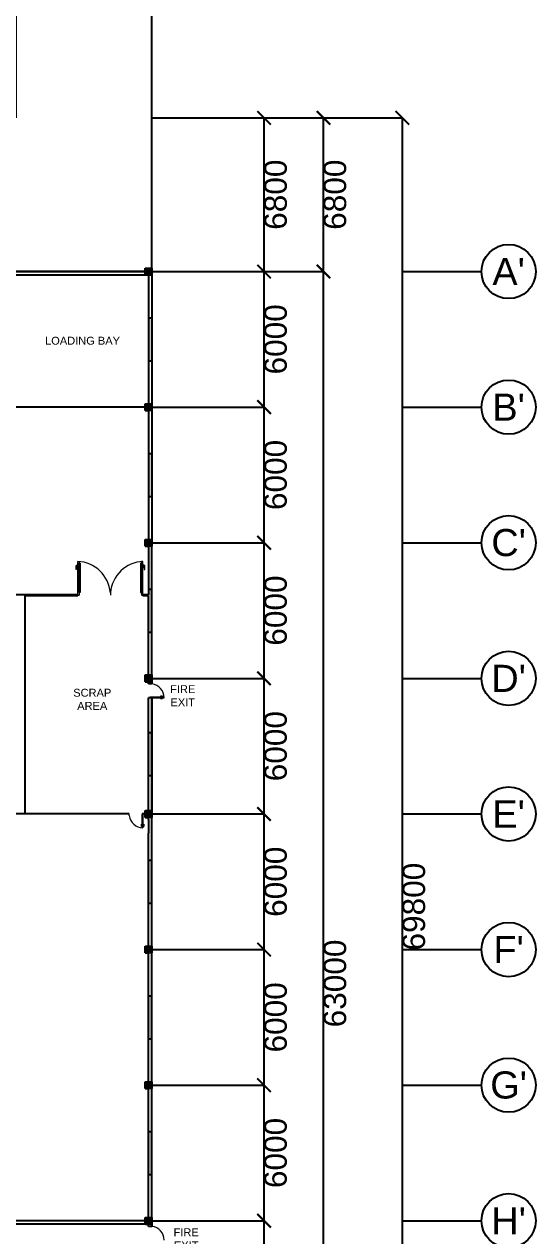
# Model space of a CAD drawing. Header units: millimetres. Extents: x 3339 to 2017737, y 4955 to 2748989.
# Drawn here: x 1075810 to 1098431, y 1259045 to 1312652 of the extents above; entities that cross this region are included whole.
import ezdxf

# ---------------------------------------------------------------- set-up
doc = ezdxf.new("R2010")
doc.units = ezdxf.units.MM
doc.header["$LTSCALE"] = 30
doc.layers.add('A-DETL-GENF', color=92, linetype='Continuous', lineweight=13)
doc.layers.add('A-DOOR', color=31, linetype='Continuous', lineweight=13)
for name, color, linetype in [('DIM LINES', 7, 'Continuous'), ('TEXT', 7, 'Continuous'), ('window', 92, 'Continuous')]:
    doc.layers.add(name, color=color, linetype=linetype)
doc.styles.get("Standard").update_dxf_attribs({"font": 'arial.ttf'})
doc.dimstyles.new('GREEN', dxfattribs={"dimtxt": 1000, "dimasz": 600, "dimexe": 0.18, "dimexo": 0.0625, "dimgap": 0.09, "dimtad": 2, "dimdec": 0, "dimzin": 0, "dimdsep": 46, "dimtxsty": 'Standard', "dimblk": 'ARCHTICK', "dimcen": 0.09, "dimclrd": 3, "dimclre": 3, "dimclrt": 2, "dimadec": 0, "dimazin": 0, "dimtfac": 1, "dimtdec": 0, "dimtofl": 0, "dimtmove": 0, "dimatfit": 3, "dimfxl": 1, "dimtolj": 1, "dimtzin": 0, "dimarcsym": 0})

# ---------------------------------------------------------------- blocks, each defined once
blk = doc.blocks.new('_ArchTick')
at = {"color": 0, "linetype": 'ByBlock', "const_width": 0.15}
blk.add_lwpolyline([(-0.5, -0.5), (0.5, 0.5)], dxfattribs=at)
blk = doc.blocks.new('*D882')
at = {"layer": 'Defpoints', "color": 0, "transparency": 16777216}
for p in [(1081457, 1324539), (991457, 1308509), (1081457, 1301709)]:
    blk.add_point(p, dxfattribs=at)
at = {"layer": 'DIM LINES', "color": 3, "linetype": 'ByBlock', "lineweight": -2, "transparency": 16777216}
for p, q in [((991457, 1308509), (991457, 1324539)), ((991457, 1324539), (1081457, 1324539)), ((1081457, 1301709), (1081457, 1324539))]:
    blk.add_line(p, q, dxfattribs=at)
at = {"layer": 'DIM LINES', "color": 3, "lineweight": -2, "transparency": 16777216, "xscale": 600, "yscale": 600, "zscale": 600, "rotation": 180}
blk.add_blockref('_ArchTick', (991457, 1324539), dxfattribs=at)
at = {"layer": 'DIM LINES', "color": 3, "lineweight": -2, "transparency": 16777216, "xscale": 600, "yscale": 600, "zscale": 600}
blk.add_blockref('_ArchTick', (1081457, 1324539), dxfattribs=at)
at = {"layer": 'DIM LINES', "color": 2, "transparency": 16777216, "insert": (1036457, 1325050), "char_height": 1000, "attachment_point": 5}
blk.add_mtext('\\A1;90000', dxfattribs=at)
blk = doc.blocks.new('*D783')
at = {"layer": 'Defpoints', "color": 0, "transparency": 16777216}
for p in [(1081457, 1319497), (1060457, 1308509), (1081457, 1308509)]:
    blk.add_point(p, dxfattribs=at)
at = {"layer": 'DIM LINES', "color": 3, "linetype": 'ByBlock', "lineweight": -2, "transparency": 16777216}
for p, q in [((1060457, 1308509), (1060457, 1319497)), ((1060457, 1319497), (1081457, 1319497)), ((1081457, 1308509), (1081457, 1319497))]:
    blk.add_line(p, q, dxfattribs=at)
at = {"layer": 'DIM LINES', "color": 3, "lineweight": -2, "transparency": 16777216, "xscale": 600, "yscale": 600, "zscale": 600, "rotation": 180}
blk.add_blockref('_ArchTick', (1060457, 1319497), dxfattribs=at)
at = {"layer": 'DIM LINES', "color": 3, "lineweight": -2, "transparency": 16777216, "xscale": 600, "yscale": 600, "zscale": 600}
blk.add_blockref('_ArchTick', (1081457, 1319497), dxfattribs=at)
at = {"layer": 'DIM LINES', "color": 2, "transparency": 16777216, "insert": (1070957, 1320008), "char_height": 1000, "attachment_point": 5}
blk.add_mtext('\\A1;21000', dxfattribs=at)
blk = doc.blocks.new('*D799')
at = {"layer": 'Defpoints', "color": 0, "transparency": 16777216}
for p in [(1081457, 1316217), (1075457, 1308509), (1081457, 1308509)]:
    blk.add_point(p, dxfattribs=at)
at = {"layer": 'DIM LINES', "color": 3, "linetype": 'ByBlock', "lineweight": -2, "transparency": 16777216}
for p, q in [((1075457, 1308509), (1075457, 1316217)), ((1075457, 1316217), (1081457, 1316217)), ((1081457, 1308509), (1081457, 1316217))]:
    blk.add_line(p, q, dxfattribs=at)
at = {"layer": 'DIM LINES', "color": 3, "lineweight": -2, "transparency": 16777216, "xscale": 600, "yscale": 600, "zscale": 600, "rotation": 180}
blk.add_blockref('_ArchTick', (1075457, 1316217), dxfattribs=at)
at = {"layer": 'DIM LINES', "color": 3, "lineweight": -2, "transparency": 16777216, "xscale": 600, "yscale": 600, "zscale": 600}
blk.add_blockref('_ArchTick', (1081457, 1316217), dxfattribs=at)
at = {"layer": 'DIM LINES', "color": 2, "transparency": 16777216, "insert": (1078457, 1316727), "char_height": 1000, "attachment_point": 5}
blk.add_mtext('\\A1;6000', dxfattribs=at)
blk = doc.blocks.new('*D891')
at = {"layer": 'Defpoints', "color": 0, "transparency": 16777216}
for p in [(1048382, 1301709), (1089042, 1301709), (1081457, 1238709)]:
    blk.add_point(p, dxfattribs=at)
at = {"layer": 'DIM LINES', "color": 3, "linetype": 'ByBlock', "lineweight": -2, "transparency": 16777216}
for p, q in [((1048382, 1301709), (1089042, 1301709)), ((1089042, 1238709), (1089042, 1301709)), ((1081457, 1238709), (1089042, 1238709))]:
    blk.add_line(p, q, dxfattribs=at)
at = {"layer": 'DIM LINES', "color": 3, "lineweight": -2, "transparency": 16777216, "xscale": 600, "yscale": 600, "zscale": 600}
for p, rotation in [((1089042, 1301709), 90), ((1089042, 1238709), 270)]:
    blk.add_blockref('_ArchTick', p, dxfattribs=dict(at, rotation=rotation))
at = {"layer": 'DIM LINES', "color": 2, "transparency": 16777216, "insert": (1089553, 1270209), "char_height": 1000, "attachment_point": 5, "rotation": 90}
blk.add_mtext('\\A1;63000', dxfattribs=at)
blk = doc.blocks.new('*D825')
at = {"layer": 'Defpoints', "color": 0, "transparency": 16777216}
for p in [(1081457, 1308509), (1092531, 1308509), (1081457, 1238709)]:
    blk.add_point(p, dxfattribs=at)
at = {"layer": 'DIM LINES', "color": 3, "linetype": 'ByBlock', "lineweight": -2, "transparency": 16777216}
for p, q in [((1081457, 1308509), (1092531, 1308509)), ((1092531, 1238709), (1092531, 1308509)), ((1081457, 1238709), (1092531, 1238709))]:
    blk.add_line(p, q, dxfattribs=at)
at = {"layer": 'DIM LINES', "color": 3, "lineweight": -2, "transparency": 16777216, "xscale": 600, "yscale": 600, "zscale": 600}
for p, rotation in [((1092531, 1308509), 90), ((1092531, 1238709), 270)]:
    blk.add_blockref('_ArchTick', p, dxfattribs=dict(at, rotation=rotation))
at = {"layer": 'DIM LINES', "color": 2, "transparency": 16777216, "insert": (1093042, 1273609), "char_height": 1000, "attachment_point": 5, "rotation": 90}
blk.add_mtext('\\A1;69800', dxfattribs=at)
blk = doc.blocks.new('*D826')
at = {"layer": 'Defpoints', "color": 0, "transparency": 16777216}
for p in [(1081457, 1308509), (1089042, 1308509), (1081457, 1301709)]:
    blk.add_point(p, dxfattribs=at)
at = {"layer": 'DIM LINES', "color": 3, "linetype": 'ByBlock', "lineweight": -2, "transparency": 16777216}
for p, q in [((1081457, 1308509), (1089043, 1308509)), ((1089042, 1301709), (1089042, 1308509)), ((1081457, 1301709), (1089043, 1301709))]:
    blk.add_line(p, q, dxfattribs=at)
at = {"layer": 'DIM LINES', "color": 3, "lineweight": -2, "transparency": 16777216, "xscale": 600, "yscale": 600, "zscale": 600}
for p, rotation in [((1089042, 1308509), 90), ((1089042, 1301709), 270)]:
    blk.add_blockref('_ArchTick', p, dxfattribs=dict(at, rotation=rotation))
at = {"layer": 'DIM LINES', "color": 2, "transparency": 16777216, "insert": (1089553, 1305109), "char_height": 1000, "attachment_point": 5, "rotation": 90}
blk.add_mtext('\\A1;6800', dxfattribs=at)
blk = doc.blocks.new('*D830')
at = {"layer": 'Defpoints', "color": 0, "transparency": 16777216}
for p in [(1081457, 1259709), (1086415, 1259709), (1081457, 1253709)]:
    blk.add_point(p, dxfattribs=at)
at = {"layer": 'DIM LINES', "color": 3, "linetype": 'ByBlock', "lineweight": -2, "transparency": 16777216}
for p, q in [((1081457, 1259709), (1086415, 1259709)), ((1086415, 1253709), (1086415, 1259709)), ((1081457, 1253709), (1086415, 1253709))]:
    blk.add_line(p, q, dxfattribs=at)
at = {"layer": 'DIM LINES', "color": 3, "lineweight": -2, "transparency": 16777216, "xscale": 600, "yscale": 600, "zscale": 600}
for p, rotation in [((1086415, 1259709), 90), ((1086415, 1253709), 270)]:
    blk.add_blockref('_ArchTick', p, dxfattribs=dict(at, rotation=rotation))
at = {"layer": 'DIM LINES', "color": 2, "transparency": 16777216, "insert": (1086925, 1256709), "char_height": 1000, "attachment_point": 5, "rotation": 90}
blk.add_mtext('\\A1;6000', dxfattribs=at)
blk = doc.blocks.new('*D831')
at = {"layer": 'Defpoints', "color": 0, "transparency": 16777216}
for p in [(1081457, 1265709), (1086415, 1265709), (1081457, 1259709)]:
    blk.add_point(p, dxfattribs=at)
at = {"layer": 'DIM LINES', "color": 3, "linetype": 'ByBlock', "lineweight": -2, "transparency": 16777216}
for p, q in [((1081457, 1265709), (1086415, 1265709)), ((1086415, 1259709), (1086415, 1265709)), ((1081457, 1259709), (1086415, 1259709))]:
    blk.add_line(p, q, dxfattribs=at)
at = {"layer": 'DIM LINES', "color": 3, "lineweight": -2, "transparency": 16777216, "xscale": 600, "yscale": 600, "zscale": 600}
for p, rotation in [((1086415, 1265709), 90), ((1086415, 1259709), 270)]:
    blk.add_blockref('_ArchTick', p, dxfattribs=dict(at, rotation=rotation))
at = {"layer": 'DIM LINES', "color": 2, "transparency": 16777216, "insert": (1086925, 1262709), "char_height": 1000, "attachment_point": 5, "rotation": 90}
blk.add_mtext('\\A1;6000', dxfattribs=at)
blk = doc.blocks.new('*D832')
at = {"layer": 'Defpoints', "color": 0, "transparency": 16777216}
for p in [(1081457, 1271709), (1086415, 1271709), (1081457, 1265709)]:
    blk.add_point(p, dxfattribs=at)
at = {"layer": 'DIM LINES', "color": 3, "linetype": 'ByBlock', "lineweight": -2, "transparency": 16777216}
for p, q in [((1081457, 1271709), (1086415, 1271709)), ((1086415, 1265709), (1086415, 1271709)), ((1081457, 1265709), (1086415, 1265709))]:
    blk.add_line(p, q, dxfattribs=at)
at = {"layer": 'DIM LINES', "color": 3, "lineweight": -2, "transparency": 16777216, "xscale": 600, "yscale": 600, "zscale": 600}
for p, rotation in [((1086415, 1271709), 90), ((1086415, 1265709), 270)]:
    blk.add_blockref('_ArchTick', p, dxfattribs=dict(at, rotation=rotation))
at = {"layer": 'DIM LINES', "color": 2, "transparency": 16777216, "insert": (1086926, 1268709), "char_height": 1000, "attachment_point": 5, "rotation": 90}
blk.add_mtext('\\A1;6000', dxfattribs=at)
blk = doc.blocks.new('*D833')
at = {"layer": 'Defpoints', "color": 0, "transparency": 16777216}
for p in [(1081458, 1277709), (1086415, 1277709), (1081458, 1271709)]:
    blk.add_point(p, dxfattribs=at)
at = {"layer": 'DIM LINES', "color": 3, "linetype": 'ByBlock', "lineweight": -2, "transparency": 16777216}
for p, q in [((1081458, 1277709), (1086415, 1277709)), ((1086415, 1271709), (1086415, 1277709)), ((1081458, 1271709), (1086415, 1271709))]:
    blk.add_line(p, q, dxfattribs=at)
at = {"layer": 'DIM LINES', "color": 3, "lineweight": -2, "transparency": 16777216, "xscale": 600, "yscale": 600, "zscale": 600}
for p, rotation in [((1086415, 1277709), 90), ((1086415, 1271709), 270)]:
    blk.add_blockref('_ArchTick', p, dxfattribs=dict(at, rotation=rotation))
at = {"layer": 'DIM LINES', "color": 2, "transparency": 16777216, "insert": (1086926, 1274709), "char_height": 1000, "attachment_point": 5, "rotation": 90}
blk.add_mtext('\\A1;6000', dxfattribs=at)
blk = doc.blocks.new('*D834')
at = {"layer": 'Defpoints', "color": 0, "transparency": 16777216}
for p in [(1081458, 1283709), (1086415, 1283709), (1081457, 1277709)]:
    blk.add_point(p, dxfattribs=at)
at = {"layer": 'DIM LINES', "color": 3, "linetype": 'ByBlock', "lineweight": -2, "transparency": 16777216}
for p, q in [((1081458, 1283709), (1086415, 1283709)), ((1086415, 1277709), (1086415, 1283709)), ((1081457, 1277709), (1086415, 1277709))]:
    blk.add_line(p, q, dxfattribs=at)
at = {"layer": 'DIM LINES', "color": 3, "lineweight": -2, "transparency": 16777216, "xscale": 600, "yscale": 600, "zscale": 600}
for p, rotation in [((1086415, 1283709), 90), ((1086415, 1277709), 270)]:
    blk.add_blockref('_ArchTick', p, dxfattribs=dict(at, rotation=rotation))
at = {"layer": 'DIM LINES', "color": 2, "transparency": 16777216, "insert": (1086926, 1280709), "char_height": 1000, "attachment_point": 5, "rotation": 90}
blk.add_mtext('\\A1;6000', dxfattribs=at)
blk = doc.blocks.new('*D835')
at = {"layer": 'Defpoints', "color": 0, "transparency": 16777216}
for p in [(1081458, 1289709), (1086415, 1289709), (1081458, 1283709)]:
    blk.add_point(p, dxfattribs=at)
at = {"layer": 'DIM LINES', "color": 3, "linetype": 'ByBlock', "lineweight": -2, "transparency": 16777216}
for p, q in [((1081458, 1289709), (1086416, 1289709)), ((1086415, 1283709), (1086415, 1289709)), ((1081458, 1283709), (1086416, 1283709))]:
    blk.add_line(p, q, dxfattribs=at)
at = {"layer": 'DIM LINES', "color": 3, "lineweight": -2, "transparency": 16777216, "xscale": 600, "yscale": 600, "zscale": 600}
for p, rotation in [((1086415, 1289709), 90), ((1086415, 1283709), 270)]:
    blk.add_blockref('_ArchTick', p, dxfattribs=dict(at, rotation=rotation))
at = {"layer": 'DIM LINES', "color": 2, "transparency": 16777216, "insert": (1086926, 1286709), "char_height": 1000, "attachment_point": 5, "rotation": 90}
blk.add_mtext('\\A1;6000', dxfattribs=at)
blk = doc.blocks.new('*D836')
at = {"layer": 'Defpoints', "color": 0, "transparency": 16777216}
for p in [(1081458, 1295709), (1086416, 1295709), (1081458, 1289709)]:
    blk.add_point(p, dxfattribs=at)
at = {"layer": 'DIM LINES', "color": 3, "linetype": 'ByBlock', "lineweight": -2, "transparency": 16777216}
for p, q in [((1081458, 1295709), (1086416, 1295709)), ((1086416, 1289709), (1086416, 1295709)), ((1081458, 1289709), (1086416, 1289709))]:
    blk.add_line(p, q, dxfattribs=at)
at = {"layer": 'DIM LINES', "color": 3, "lineweight": -2, "transparency": 16777216, "xscale": 600, "yscale": 600, "zscale": 600}
for p, rotation in [((1086416, 1295709), 90), ((1086416, 1289709), 270)]:
    blk.add_blockref('_ArchTick', p, dxfattribs=dict(at, rotation=rotation))
at = {"layer": 'DIM LINES', "color": 2, "transparency": 16777216, "insert": (1086926, 1292709), "char_height": 1000, "attachment_point": 5, "rotation": 90}
blk.add_mtext('\\A1;6000', dxfattribs=at)
blk = doc.blocks.new('*D837')
at = {"layer": 'Defpoints', "color": 0, "transparency": 16777216}
for p in [(1081458, 1301709), (1086416, 1301709), (1081458, 1295709)]:
    blk.add_point(p, dxfattribs=at)
at = {"layer": 'DIM LINES', "color": 3, "linetype": 'ByBlock', "lineweight": -2, "transparency": 16777216}
for p, q in [((1081458, 1301709), (1086416, 1301709)), ((1086416, 1295709), (1086416, 1301709)), ((1081458, 1295709), (1086416, 1295709))]:
    blk.add_line(p, q, dxfattribs=at)
at = {"layer": 'DIM LINES', "color": 3, "lineweight": -2, "transparency": 16777216, "xscale": 600, "yscale": 600, "zscale": 600}
for p, rotation in [((1086416, 1301709), 90), ((1086416, 1295709), 270)]:
    blk.add_blockref('_ArchTick', p, dxfattribs=dict(at, rotation=rotation))
at = {"layer": 'DIM LINES', "color": 2, "transparency": 16777216, "insert": (1086926, 1298709), "char_height": 1000, "attachment_point": 5, "rotation": 90}
blk.add_mtext('\\A1;6000', dxfattribs=at)
blk = doc.blocks.new('*D838')
at = {"layer": 'Defpoints', "color": 0, "transparency": 16777216}
for p in [(1081458, 1308509), (1086416, 1308509), (1081458, 1301709)]:
    blk.add_point(p, dxfattribs=at)
at = {"layer": 'DIM LINES', "color": 3, "linetype": 'ByBlock', "lineweight": -2, "transparency": 16777216}
for p, q in [((1081458, 1308509), (1086416, 1308509)), ((1086416, 1301709), (1086416, 1308509)), ((1081458, 1301709), (1086416, 1301709))]:
    blk.add_line(p, q, dxfattribs=at)
at = {"layer": 'DIM LINES', "color": 3, "lineweight": -2, "transparency": 16777216, "xscale": 600, "yscale": 600, "zscale": 600}
for p, rotation in [((1086416, 1308509), 90), ((1086416, 1301709), 270)]:
    blk.add_blockref('_ArchTick', p, dxfattribs=dict(at, rotation=rotation))
at = {"layer": 'DIM LINES', "color": 2, "transparency": 16777216, "insert": (1086927, 1305109), "char_height": 1000, "attachment_point": 5, "rotation": 90}
blk.add_mtext('\\A1;6800', dxfattribs=at)
blk = doc.blocks.new('Poste with lines')
h = blk.add_hatch(color=2)
h.dxf.hatch_style = 1
h.paths.add_polyline_path([(13203, 12318), (12903, 12318), (12903, 12018), (13203, 12018)])
at = {"color": 0}
for p, q in [((12903, 12018), (12903, 12318)), ((12903, 12318), (13203, 12318)), ((12903, 12018), (12903, 12168)), ((12903, 12018), (13053, 12018)), ((13053, 12018), (12903, 12018)), ((13203, 12018), (12903, 12018)), ((13203, 12318), (13203, 12018))]:
    blk.add_line(p, q, dxfattribs=at)

msp = doc.modelspace()

# ---------------------------------------------------------------- hatches: boundary and pattern name
at = {"layer": 'window'}
h = msp.add_hatch(color=256, dxfattribs=at)
h.dxf.hatch_style = 1
h.paths.add_polyline_path([(1081456.627, 1299659.357), (1081308.247, 1299659.357), (1081308.247, 1297759.357), (1081456.627, 1297759.357)])
h = msp.add_hatch(color=256, dxfattribs=at)
h.dxf.hatch_style = 1
h.paths.add_polyline_path([(1081458.247, 1293659.357), (1081309.867, 1293659.357), (1081309.867, 1291759.357), (1081458.247, 1291759.357)])
h = msp.add_hatch(color=256, dxfattribs=at)
h.dxf.hatch_style = 1
h.paths.add_polyline_path([(1081458.067, 1287659.357), (1081309.687, 1287659.357), (1081309.687, 1285759.357), (1081458.067, 1285759.357)])
h = msp.add_hatch(color=256, dxfattribs=at)
h.dxf.hatch_style = 1
h.paths.add_polyline_path([(1081456.627, 1281306.42), (1081308.247, 1281306.42), (1081308.247, 1279406.42), (1081456.627, 1279406.42)])
h = msp.add_hatch(color=256, dxfattribs=at)
h.dxf.hatch_style = 1
h.paths.add_polyline_path([(1081457.707, 1275659.357), (1081309.327, 1275659.357), (1081309.327, 1273759.357), (1081457.707, 1273759.357)])
h = msp.add_hatch(color=256, dxfattribs=at)
h.dxf.hatch_style = 1
h.paths.add_polyline_path([(1081457.527, 1269659.357), (1081309.147, 1269659.357), (1081309.147, 1267759.357), (1081457.527, 1267759.357)])
h = msp.add_hatch(color=256, dxfattribs=at)
h.dxf.hatch_style = 1
h.paths.add_polyline_path([(1081456.627, 1263659.357), (1081308.247, 1263659.357), (1081308.247, 1261759.357), (1081456.627, 1261759.357)])

# ---------------------------------------------------------------- linework, layer by layer
at = {"color": 0}
for p, q in [((1072531.627, 1301709.357), (1081456.627, 1301709.357)), ((1081456.627, 1301709.357), (1072531.627, 1301709.357)), ((1081456.627, 1301709.357), (1072531.627, 1301709.357)), ((1081456.627, 1301709.357), (1072531.627, 1301709.357)), ((1081456.627, 1301709.357), (1075456.627, 1301709.357)), ((1081456.627, 1301709.357), (1081456.627, 1289709.357)), ((1081456.627, 1301709.357), (1081456.627, 1298709.357)), ((1081456.627, 1301709.357), (1081456.627, 1299309.357)), ((1081456.627, 1301709.357), (1081456.627, 1291709.357)), ((1072531.627, 1301559.357), (1081456.627, 1301559.357)), ((1081456.627, 1300209.357), (1081456.303, 1299909.358)), ((1081158.247, 1295709.357), (1075358.247, 1295709.357)), ((1081456.627, 1283709.357), (1081456.627, 1289709.357)), ((1078175.627, 1287409.357), (1072481.627, 1287409.357)), ((1078175.627, 1287359.357), (1075831.627, 1287359.357)), ((1075831.627, 1287359.357), (1075831.627, 1277709.357)), ((1078175.627, 1287359.357), (1078166.014, 1287359.357)), ((1078174.127, 1287409.357), (1078175.627, 1287409.357)), ((1078175.627, 1287409.357), (1078175.627, 1287359.357)), ((1081306.627, 1287409.357), (1081061.627, 1287409.357)), ((1081061.627, 1287359.357), (1081061.627, 1287409.357)), ((1081306.627, 1287359.357), (1081061.627, 1287359.357)), ((1081456.627, 1283709.357), (1081306.627, 1283709.357)), ((1081456.627, 1259459.357), (1081456.627, 1282853.482)), ((1081456.627, 1282853.482), (1081456.627, 1277709.357)), ((1081456.627, 1277709.357), (1081456.627, 1282853.482)), ((1080450.751, 1277709.357), (1048481.627, 1277709.357)), ((1081456.627, 1277709.357), (1081026.627, 1277709.357)), ((1081456.627, 1259459.357), (1081456.627, 1276853.482)), ((1081456.627, 1259709.357), (1081456.627, 1265709.357)), ((1081456.627, 1259709.357), (1046956.627, 1259709.357)), ((1081456.627, 1259559.357), (1046956.627, 1259559.357)), ((1081456.627, 1259459.357), (1081456.627, 1259709.357))]:
    msp.add_line(p, q, dxfattribs=at)
for p, q in [((1092530.84, 1301709.177), (1096030.84, 1301709.177)), ((1081308.247, 1301559.357), (1081308.247, 1295859.357)), ((1081308.247, 1295859.357), (1081306.627, 1287409.357)), ((1092530.3, 1295709.177), (1096030.3, 1295709.177)), ((1092530.84, 1289708.457), (1096030.84, 1289708.457)), ((1081306.627, 1283459.357), (1081306.627, 1287359.357)), ((1081456.627, 1283459.357), (1081306.627, 1283459.357)), ((1081456.627, 1283559.357), (1081456.627, 1283459.357)), ((1092530.84, 1283709.177), (1096030.84, 1283709.177)), ((1081306.627, 1277459.357), (1081306.627, 1282853.482)), ((1081456.627, 1282853.482), (1081306.627, 1282853.482)), ((1081456.627, 1281306.42), (1081456.627, 1279406.42)), ((1081156.627, 1277709.357), (1081056.627, 1277709.357)), ((1081456.627, 1277709.357), (1081456.627, 1277859.357)), ((1092529.76, 1277709.177), (1096029.76, 1277709.177)), ((1081306.627, 1277459.357), (1081306.627, 1276853.482)), ((1081306.627, 1259459.357), (1081306.627, 1276853.482)), ((1092529.76, 1271708.997), (1096029.76, 1271708.997)), ((1092529.4, 1265709.177), (1096029.4, 1265709.177)), ((1081456.627, 1259459.357), (1081306.627, 1259459.357)), ((1081456.627, 1259559.357), (1081456.627, 1259459.357)), ((1092530.84, 1259709.177), (1096030.84, 1259709.177))]:
    msp.add_line(p, q)
at = {"color": 1}
for centre in [(1097230.84, 1301709.177), (1097230.3, 1295709.177), (1097230.84, 1289708.457), (1097230.84, 1283709.177), (1097229.76, 1277709.177), (1097229.76, 1271708.997), (1097229.4, 1265709.177), (1097230.84, 1259709.177)]:
    msp.add_circle(centre, 1200, dxfattribs=at)
at = {"layer": 'A-DETL-GENF'}
for p, q in [((1078166.102, 1288754.307), (1078175.627, 1288763.832)), ((1078166.102, 1288601.907), (1078166.102, 1288754.307)), ((1078175.627, 1288763.832), (1078175.627, 1288592.382)), ((1078235.627, 1287505.769), (1078235.627, 1288804.769)), ((1078235.627, 1288804.769), (1078280.627, 1288804.769)), ((1078280.627, 1288804.769), (1078280.627, 1287505.769)), ((1080956.627, 1288804.769), (1080956.627, 1287505.769)), ((1081001.627, 1288804.769), (1080956.627, 1288804.769)), ((1081001.627, 1287505.769), (1081001.627, 1288804.769)), ((1081061.627, 1288763.832), (1081061.627, 1288592.382)), ((1081071.152, 1288754.307), (1081061.627, 1288763.832)), ((1081071.152, 1288601.907), (1081071.152, 1288754.307)), ((1078099.427, 1288649.532), (1078099.427, 1288706.682)), ((1078099.427, 1288706.682), (1078118.477, 1288706.682)), ((1078099.427, 1288525.922), (1078099.427, 1288649.532)), ((1078099.427, 1288649.532), (1078116.597, 1288649.532)), ((1078118.477, 1288649.532), (1078099.427, 1288649.532)), ((1078116.597, 1288543.703), (1078099.427, 1288526.533)), ((1078128.168, 1288525.922), (1078099.427, 1288525.922)), ((1078116.597, 1288649.532), (1078116.597, 1288543.703)), ((1078116.597, 1288543.703), (1078128.168, 1288543.703)), ((1078118.477, 1288706.682), (1078118.477, 1288649.532)), ((1078118.477, 1288654.295), (1078118.477, 1288701.92)), ((1078118.477, 1288701.92), (1078166.102, 1288701.92)), ((1078166.102, 1288654.295), (1078118.477, 1288654.295)), ((1078128.168, 1288543.703), (1078128.168, 1288525.922)), ((1078166.102, 1288701.92), (1078166.102, 1288654.295)), ((1078175.627, 1288592.382), (1078166.102, 1288601.907)), ((1081061.627, 1288592.382), (1081071.152, 1288601.907)), ((1081118.777, 1288701.92), (1081071.152, 1288701.92)), ((1081071.152, 1288701.92), (1081071.152, 1288654.295)), ((1081071.152, 1288654.295), (1081118.777, 1288654.295)), ((1081120.656, 1288543.703), (1081109.086, 1288543.703)), ((1081109.086, 1288543.703), (1081109.086, 1288525.922)), ((1081109.086, 1288525.922), (1081137.827, 1288525.922)), ((1081137.827, 1288706.682), (1081118.777, 1288706.682)), ((1081118.777, 1288706.682), (1081118.777, 1288649.532)), ((1081118.777, 1288654.295), (1081118.777, 1288701.92)), ((1081118.777, 1288649.532), (1081137.827, 1288649.532)), ((1081137.827, 1288649.532), (1081120.656, 1288649.532)), ((1081120.656, 1288649.532), (1081120.656, 1288543.703)), ((1081120.656, 1288543.703), (1081137.827, 1288526.533)), ((1081137.827, 1288649.532), (1081137.827, 1288706.682)), ((1081137.827, 1288525.922), (1081137.827, 1288649.532)), ((1078280.627, 1287505.769), (1078235.627, 1287505.769)), ((1080956.627, 1287505.769), (1081001.627, 1287505.769)), ((1081841.034, 1282921.582), (1081841.034, 1282907.211)), ((1081902.839, 1282921.582), (1081841.034, 1282921.582)), ((1081841.034, 1282907.211), (1081849.925, 1282907.211)), ((1081849.925, 1282829.753), (1081841.034, 1282829.753)), ((1081841.034, 1282829.753), (1081841.034, 1282815.382)), ((1081849.925, 1282912.997), (1081841.34, 1282921.582)), ((1081849.925, 1282823.967), (1081841.34, 1282815.382)), ((1081849.925, 1282907.211), (1081849.925, 1282912.997)), ((1081849.925, 1282912.997), (1081902.839, 1282912.997)), ((1081849.925, 1282823.967), (1081849.925, 1282829.753)), ((1081902.839, 1282823.967), (1081849.925, 1282823.967)), ((1081879.027, 1282888.244), (1081874.264, 1282883.482)), ((1081874.264, 1282883.482), (1081959.989, 1282883.482)), ((1081959.989, 1282853.482), (1081874.264, 1282853.482)), ((1081874.264, 1282853.482), (1081879.027, 1282848.719)), ((1081955.227, 1282888.244), (1081879.027, 1282888.244)), ((1081879.027, 1282848.719), (1081955.227, 1282848.719)), ((1081902.839, 1282912.997), (1081902.839, 1282921.582)), ((1081931.414, 1282921.582), (1081902.839, 1282921.582)), ((1081902.839, 1282921.582), (1081902.839, 1282912.057)), ((1081902.839, 1282912.057), (1081931.414, 1282912.057)), ((1081902.839, 1282824.907), (1081902.839, 1282815.382)), ((1081931.414, 1282824.907), (1081902.839, 1282824.907)), ((1081902.839, 1282815.382), (1081902.839, 1282823.967)), ((1081905.221, 1282912.057), (1081905.221, 1282888.244)), ((1081929.033, 1282912.057), (1081905.221, 1282912.057)), ((1081905.221, 1282888.244), (1081929.033, 1282888.244)), ((1081929.033, 1282848.719), (1081905.221, 1282848.719)), ((1081905.221, 1282848.719), (1081905.221, 1282824.907)), ((1081905.221, 1282824.907), (1081929.033, 1282824.907)), ((1081929.033, 1282888.244), (1081929.033, 1282912.057)), ((1081929.033, 1282824.907), (1081929.033, 1282848.719)), ((1081931.414, 1282912.057), (1081931.414, 1282921.582)), ((1081931.414, 1282815.382), (1081931.414, 1282824.907)), ((1081959.989, 1282883.482), (1081955.227, 1282888.244)), ((1081955.227, 1282848.719), (1081959.989, 1282853.482)), ((1081841.034, 1282815.382), (1081902.839, 1282815.382)), ((1081902.839, 1282815.382), (1081931.414, 1282815.382)), ((1080988.527, 1277249.95), (1081002.898, 1277249.95)), ((1080988.527, 1277188.145), (1080988.527, 1277249.95)), ((1080997.112, 1277241.059), (1080988.527, 1277249.645)), ((1080997.112, 1277188.145), (1080988.527, 1277188.145)), ((1080988.527, 1277159.57), (1080988.527, 1277188.145)), ((1080988.527, 1277188.145), (1080998.052, 1277188.145)), ((1080998.052, 1277159.57), (1080988.527, 1277159.57)), ((1081002.898, 1277241.059), (1080997.112, 1277241.059)), ((1080997.112, 1277241.059), (1080997.112, 1277188.145)), ((1080998.052, 1277188.145), (1080998.052, 1277159.57)), ((1080998.052, 1277185.764), (1081021.864, 1277185.764)), ((1080998.052, 1277161.951), (1080998.052, 1277185.764)), ((1081021.864, 1277161.951), (1080998.052, 1277161.951)), ((1081002.898, 1277249.95), (1081002.898, 1277241.059)), ((1081021.864, 1277211.957), (1081026.627, 1277216.72)), ((1081021.864, 1277135.757), (1081021.864, 1277211.957)), ((1081021.864, 1277185.764), (1081021.864, 1277161.951)), ((1081026.627, 1277130.995), (1081021.864, 1277135.757)), ((1081026.627, 1277216.72), (1081026.627, 1277130.995)), ((1081056.627, 1277130.995), (1081056.627, 1277216.72)), ((1081056.627, 1277216.72), (1081061.389, 1277211.957)), ((1081061.389, 1277135.757), (1081056.627, 1277130.995)), ((1081061.389, 1277211.957), (1081061.389, 1277135.757)), ((1081061.389, 1277161.951), (1081061.389, 1277185.764)), ((1081061.389, 1277185.764), (1081085.202, 1277185.764)), ((1081085.202, 1277161.951), (1081061.389, 1277161.951)), ((1081080.356, 1277241.059), (1081080.356, 1277249.95)), ((1081080.356, 1277249.95), (1081094.727, 1277249.95)), ((1081086.142, 1277241.059), (1081080.356, 1277241.059)), ((1081085.202, 1277188.145), (1081094.727, 1277188.145)), ((1081085.202, 1277159.57), (1081085.202, 1277188.145)), ((1081085.202, 1277185.764), (1081085.202, 1277161.951)), ((1081094.727, 1277159.57), (1081085.202, 1277159.57)), ((1081086.142, 1277241.059), (1081094.727, 1277249.645)), ((1081086.142, 1277188.145), (1081086.142, 1277241.059)), ((1081094.727, 1277188.145), (1081086.142, 1277188.145)), ((1081094.727, 1277249.95), (1081094.727, 1277188.145)), ((1081094.727, 1277188.145), (1081094.727, 1277159.57))]:
    msp.add_line(p, q, dxfattribs=at)
at = {"layer": 'A-DOOR', "lineweight": 18}
for p, q in [((1078175.627, 1287384.357), (1078175.627, 1288884.357)), ((1078175.627, 1288884.357), (1078235.627, 1288884.357)), ((1078235.627, 1288884.357), (1078235.627, 1287384.357)), ((1081061.627, 1288884.357), (1081001.627, 1288884.357)), ((1081001.627, 1288884.357), (1081001.627, 1287384.357)), ((1081061.627, 1287384.357), (1081061.627, 1288884.357)), ((1078175.627, 1287384.357), (1078235.627, 1287384.357)), ((1081061.627, 1287384.357), (1081001.627, 1287384.357)), ((1081381.627, 1282883.482), (1081381.627, 1282853.482)), ((1081992.127, 1282883.482), (1081381.627, 1282883.482)), ((1081381.627, 1282853.482), (1081992.127, 1282853.482)), ((1081992.127, 1282853.482), (1081992.127, 1282883.482)), ((1081026.627, 1277709.357), (1081056.627, 1277709.357)), ((1081026.627, 1277098.857), (1081026.627, 1277709.357)), ((1081056.627, 1277709.357), (1081056.627, 1277098.857)), ((1081056.627, 1277098.857), (1081026.627, 1277098.857))]:
    msp.add_line(p, q, dxfattribs=at)
at = {"layer": 'A-DOOR'}
for p, q in [((1079618.627, 1287497.302), (1079618.627, 1287384.357)), ((1080450.751, 1277634.357), (1080450.751, 1277709.357))]:
    msp.add_line(p, q, dxfattribs=at)
for centre, radius, start, end in [((1078104.112, 1287365.83), 1520.211, 4.961307, 87.3036501), ((1081133.142, 1287365.83), 1520.211, 92.6963499, 175.038693), ((1081381.627, 1282853.482), 610.5, 0, 82.94338), ((1081056.627, 1277709.357), 610.5, 187.05662, 270), ((1081381.627, 1258853.482), 610.5, 0, 82.94338)]:
    msp.add_arc(centre, radius, start, end, dxfattribs=at)
at = {"layer": 'window'}
for p, q in [((1081308.247, 1299659.357), (1081456.627, 1299659.357)), ((1081308.247, 1297759.357), (1081456.627, 1297759.357)), ((1081309.867, 1293659.357), (1081458.247, 1293659.357)), ((1081309.867, 1291759.357), (1081458.247, 1291759.357)), ((1081309.687, 1287659.357), (1081458.067, 1287659.357)), ((1081309.687, 1285759.357), (1081458.067, 1285759.357)), ((1081308.247, 1281306.42), (1081456.627, 1281306.42)), ((1081308.247, 1279406.42), (1081456.627, 1279406.42)), ((1081309.327, 1275659.357), (1081457.707, 1275659.357)), ((1081309.327, 1273759.357), (1081457.707, 1273759.357)), ((1081309.147, 1269659.357), (1081457.527, 1269659.357)), ((1081309.147, 1267759.357), (1081457.527, 1267759.357)), ((1081308.247, 1263659.357), (1081456.627, 1263659.357)), ((1081308.247, 1261759.357), (1081456.627, 1261759.357))]:
    msp.add_line(p, q, dxfattribs=at)

# ---------------------------------------------------------------- block references
at = {"color": 0}
for p in [(1068253.136, 1289541.247), (1068253.136, 1283541.247), (1068253.136, 1277541.247), (1068253.136, 1271541.247), (1068253.136, 1265541.247), (1068253.136, 1259541.247), (1068253.136, 1253541.247), (1068253.136, 1247541.247)]:
    msp.add_blockref('Poste with lines', p, dxfattribs=at)

# ---------------------------------------------------------------- texts
at = {"color": 1, "char_height": 1200, "attachment_point": 5}
for s, insert in [("\\pxt1;A'", (1097230.84, 1301709.177)), ("\\pxt1;B'", (1097230.3, 1295709.177)), ("\\pxt1;C'", (1097230.84, 1289708.457)), ("\\pxt1;D'", (1097230.84, 1283709.177)), ("\\pxt1;E'", (1097229.76, 1277709.177)), ("\\pxt1;F'", (1097229.76, 1271708.997)), ("\\pxt1;G'", (1097229.4, 1265709.177)), ("\\pxt1;H'", (1097230.84, 1259709.177))]:
    msp.add_mtext_dynamic_manual_height_columns(s, width=2400, gutter_width=1, heights=[2400], dxfattribs=dict(at, insert=insert))
at = {"layer": 'TEXT', "char_height": 350, "attachment_point": 1}
for s, width, heights, insert in [('\\pxqc;LOADING BAY', 4394.73285, [1406.025], (1076190.576, 1298824.041)), ('\\pxqc;FIRE EXIT', 1254.53393, [1406.025], (1082191.722, 1283406.531)), ('\\pxqc;SCRAP AREA', 2433.2883, [1240.899], (1077600.809, 1283248.23)), ('\\pxqc;FIRE EXIT', 1254.53393, [1406.025], (1082343.007, 1259375.687))]:
    msp.add_mtext_dynamic_manual_height_columns(s, width=width, gutter_width=0, heights=heights, dxfattribs=dict(at, insert=insert))

# ---------------------------------------------------------------- dimensions: what is measured, and where the dimension line sits
at = {"layer": 'DIM LINES', "color": 0}
for base, p1, p2, picture, middle in [((1081456.627, 1324539.298), (991456.627, 1308509.357), (1081456.627, 1301709.357), '*D882', (1036456.627, 1325049.961)), ((1081456.627, 1319497.128), (1060456.627, 1308509.357), (1081456.627, 1308509.357), '*D783', (1070956.627, 1320007.791)), ((1081456.627, 1316216.53), (1075456.627, 1308509.357), (1081456.627, 1308509.357), '*D799', (1078456.627, 1316727.192))]:
    dim = msp.add_linear_dim(base=base, p1=p1, p2=p2, dimstyle='GREEN', dxfattribs=at)
    dim.commit()
    dim.dimension.update_dxf_attribs({"geometry": picture, "text_midpoint": middle})
for base, p1, p2, picture, middle in [((1092531.02, 1308509.357), (1081456.627, 1238709.357), (1081456.627, 1308509.357), '*D825', (1093041.683, 1273609.357)), ((1089042.489, 1308509.357), (1081456.627, 1301709.357), (1081456.627, 1308509.357), '*D826', (1089553.152, 1305109.357)), ((1086415.992, 1308509.357), (1081458.247, 1301709.357), (1081458.247, 1308509.357), '*D838', (1086926.655, 1305109.357)), ((1089042.309, 1301709.357), (1081456.627, 1238709.357), (1048381.627, 1301709.357), '*D891', (1089553.313, 1270209.357)), ((1086415.812, 1301709.357), (1081458.247, 1295709.357), (1081458.247, 1301709.357), '*D837', (1086926.475, 1298709.357)), ((1086415.632, 1295709.357), (1081458.067, 1289709.357), (1081458.067, 1295709.357), '*D836', (1086926.295, 1292709.357)), ((1086415.452, 1289709.357), (1081457.887, 1283709.357), (1081457.887, 1289709.357), '*D835', (1086926.115, 1286709.357)), ((1086415.272, 1283709.357), (1081456.627, 1277709.357), (1081457.707, 1283709.357), '*D834', (1086925.935, 1280709.357)), ((1086415.092, 1277709.357), (1081457.527, 1271709.357), (1081457.527, 1277709.357), '*D833', (1086925.755, 1274709.357)), ((1086414.912, 1271709.357), (1081457.347, 1265709.357), (1081457.347, 1271709.357), '*D832', (1086925.575, 1268709.357)), ((1086414.732, 1265709.357), (1081457.167, 1259709.357), (1081457.167, 1265709.357), '*D831', (1086925.395, 1262709.357)), ((1086414.552, 1259709.357), (1081456.987, 1253709.357), (1081456.987, 1259709.357), '*D830', (1086925.215, 1256709.357))]:
    dim = msp.add_linear_dim(base=base, p1=p1, p2=p2, angle=90, dimstyle='GREEN', dxfattribs=at)
    dim.commit()
    dim.dimension.update_dxf_attribs({"geometry": picture, "text_midpoint": middle})

doc.saveas('drawing.dxf')
